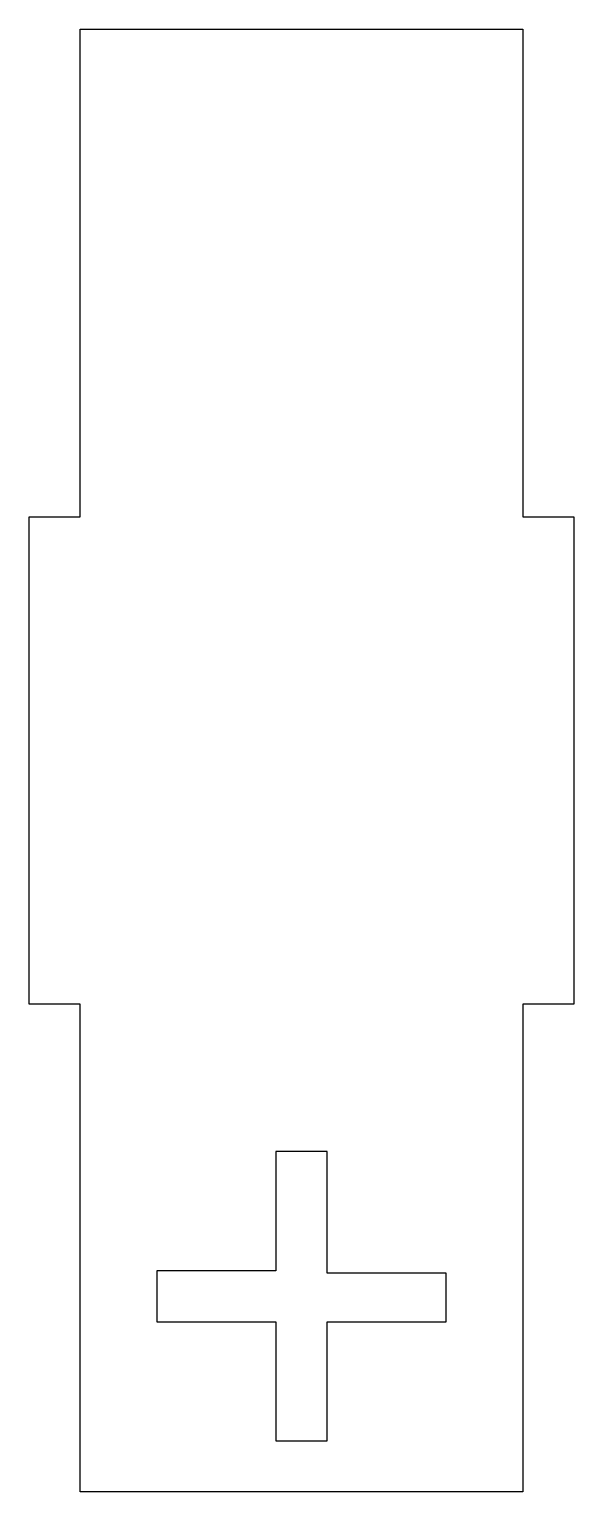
# Model space of a CAD drawing. Header units: millimetres. Extents: x -126.4 to -94.4, y 122.2 to 208.2.
import ezdxf

# ---------------------------------------------------------------- set-up
doc = ezdxf.new("R2010")
doc.units = ezdxf.units.MM
doc.layers.get('0').update_dxf_attribs({"linetype": 'CONTINUOUS'})

msp = doc.modelspace()

# ---------------------------------------------------------------- linework, layer by layer
for points in [[(-97.45, 150.818), (-97.45, 122.152), (-123.45, 122.152), (-123.45, 150.818), (-126.45, 150.818), (-126.45, 179.485), (-123.45, 179.485), (-123.45, 208.152), (-97.45, 208.152), (-97.45, 179.485), (-94.45, 179.485), (-94.45, 150.818)], [(-101.95, 132.152), (-101.95, 135), (-108.95, 135), (-108.95, 142.152), (-111.95, 142.152), (-111.95, 135.152), (-118.95, 135.152), (-118.95, 132.152), (-111.95, 132.152), (-111.95, 125.152), (-108.95, 125.152), (-108.95, 132.152)]]:
    msp.add_lwpolyline(points, close=True)

doc.saveas('drawing.dxf')
